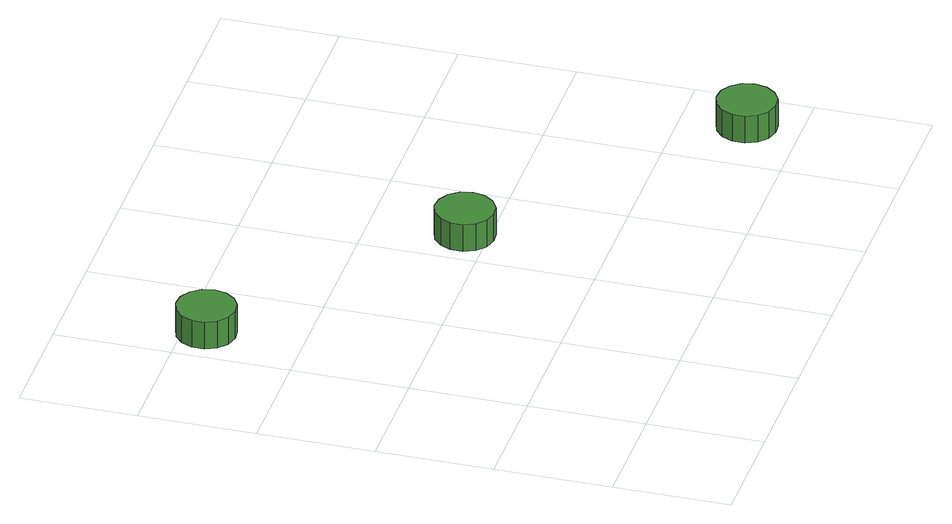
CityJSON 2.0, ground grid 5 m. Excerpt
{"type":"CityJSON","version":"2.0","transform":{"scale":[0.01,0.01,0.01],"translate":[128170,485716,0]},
"CityObjects":{
"tree1":{"type":"SolitaryVegetationObject","attributes":{"function":"something"},"geometry":[{"type":"MultiSurface","lod":"1","boundaries":[[[0,1,2,3,4,5,6,7,8,9,10,11,12,13,14]],[[15,16,17,18,19,20,21,22,23,24,25,26,27,28,29]],[[0,29,28,1]],[[1,28,27,2]],[[2,27,26,3]],[[3,26,25,4]],[[4,25,24,5]],[[5,24,23,6]],[[6,23,22,7]],[[7,22,21,8]],[[8,21,20,9]],[[9,20,19,10]],[[10,19,18,11]],[[11,18,17,12]],[[12,17,16,13]],[[13,16,15,14]],[[14,15,29,0]]]}]},
"tree2":{"type":"SolitaryVegetationObject","attributes":{"function":"something"},"geometry":[{"type":"MultiSurface","lod":"1","boundaries":[[[30,31,32,33,34,35,36,37,38,39,40,41,42,43,44]],[[45,46,47,48,49,50,51,52,53,54,55,56,57,58,59]],[[30,59,58,31]],[[31,58,57,32]],[[32,57,56,33]],[[33,56,55,34]],[[34,55,54,35]],[[35,54,53,36]],[[36,53,52,37]],[[37,52,51,38]],[[38,51,50,39]],[[39,50,49,40]],[[40,49,48,41]],[[41,48,47,42]],[[42,47,46,43]],[[43,46,45,44]],[[44,45,59,30]]]}]},
"tree3":{"type":"SolitaryVegetationObject","attributes":{"function":"something"},"geometry":[{"type":"MultiSurface","lod":"1","boundaries":[[[60,61,62,63,64,65,66,67,68,69,70,71,72,73,74]],[[75,76,77,78,79,80,81,82,83,84,85,86,87,88,89]],[[60,89,88,61]],[[61,88,87,62]],[[62,87,86,63]],[[63,86,85,64]],[[64,85,84,65]],[[65,84,83,66]],[[66,83,82,67]],[[67,82,81,68]],[[68,81,80,69]],[[69,80,79,70]],[[70,79,78,71]],[[71,78,77,72]],[[72,77,76,73]],[[73,76,75,74]],[[74,75,89,60]]]}]}
},
"vertices":[
[316,1907,184],[305,1958,184],[274,2000,184],[228,2027,184],[176,2032,184],[126,2016,184],[87,1981,184],[66,1933,184],[66,1880,184],[87,1832,184],[126,1797,184],[176,1781,184],[228,1786,184],[274,1813,184],[305,1855,184],[305,1855,57],[274,1813,57],[228,1786,57],[176,1781,57],[126,1797,57],[87,1832,57],[66,1880,57],[66,1933,57],[87,1981,57],[126,2016,57],[176,2032,57],[228,2027,57],[274,2000,57],[305,1958,57],[316,1907,57],
[1238,1078,234],[1227,1130,234],[1196,1172,234],[1150,1198,234],[1098,1204,234],[1048,1188,234],[1009,1152,234],[988,1104,234],[988,1052,234],[1009,1004,234],[1048,969,234],[1098,953,234],[1150,958,234],[1196,984,234],[1227,1027,234],[1227,1027,107],[1196,984,107],[1150,958,107],[1098,953,107],[1048,969,107],[1009,1004,107],[988,1052,107],[988,1104,107],[1009,1152,107],[1048,1188,107],[1098,1204,107],[1150,1198,107],[1196,1172,107],[1227,1130,107],[1238,1078,107],
[2268,182,283],[2257,234,283],[2226,276,283],[2181,303,283],[2129,308,283],[2079,292,283],[2040,257,283],[2018,209,283],[2018,156,283],[2040,108,283],[2079,73,283],[2129,57,283],[2181,62,283],[2226,89,283],[2257,131,283],[2257,131,156],[2226,89,156],[2181,62,156],[2129,57,156],[2079,73,156],[2040,108,156],[2018,156,156],[2018,209,156],[2040,257,156],[2079,292,156],[2129,308,156],[2181,303,156],[2226,276,156],[2257,234,156],[2268,182,156]
]}
